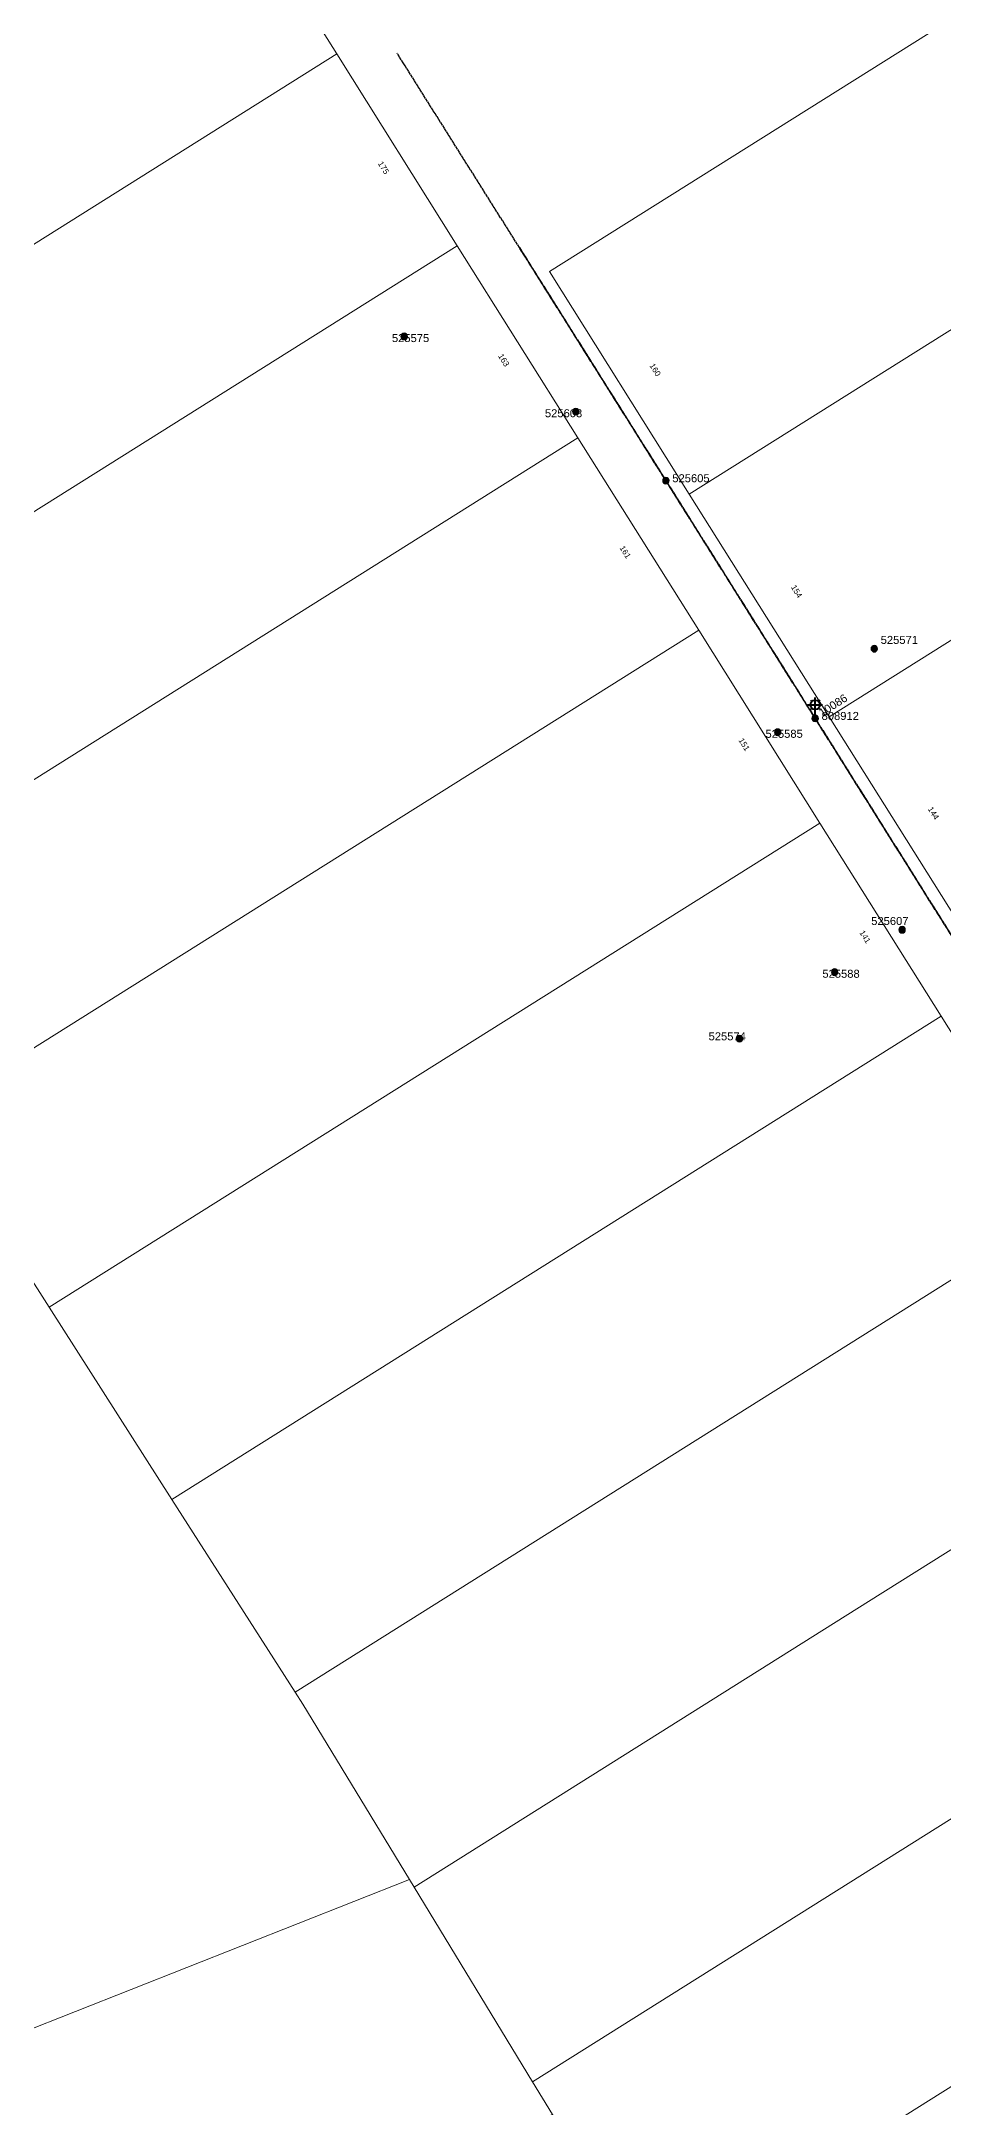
# Model space of a CAD drawing. Header units: metres. Extents: x 303862 to 306084, y 6269917 to 6272504.
# Drawn here: x 304605 to 304887, y 6270521 to 6271167 of the extents above; entities that cross this region are included whole.
import ezdxf
from ezdxf.enums import TextEntityAlignment as Align

# ---------------------------------------------------------------- set-up
doc = ezdxf.new("R2010")
doc.units = ezdxf.units.M
doc.linetypes.add('Cable Exist OH', pattern=[1, 1, 0])
doc.layers.get('0').update_dxf_attribs({"color": 6})
doc.layers.add('Cadastre Land Parcels_SP_EXT', color=9, linetype='Continuous', lineweight=5)
for name, color, linetype in [('Equip_SP_SL_EXT', 7, 'Continuous'), ('Mains_HV_EXT', 7, 'Continuous'), ('Mains_LV_EXT', 7, 'Continuous'), ('SupportsOH_SP_TR_HV_LV_SL_EXT', 7, 'Continuous')]:
    doc.layers.add(name, color=color, linetype=linetype)
doc.styles.add('iecARIAL', font='arial.ttf', dxfattribs={"height": 2})
doc.styles.add('POLE_LABEL', font='arial.ttf')
doc.styles.get("Standard").update_dxf_attribs({"font": 'arial.ttf'})

# ---------------------------------------------------------------- blocks, each defined once
blk = doc.blocks.new('SL_LANTERN_EXT')
at = {"lineweight": 40}
for p, q in [((0, 1.97), (0, 6.47)), ((-2.25, 4.22), (2.25, 4.22)), ((-1.46, 5.68), (-1.06, 5.28)), ((-1.46, 2.76), (-1.06, 3.16)), ((0, 0), (0, 2.72)), ((1.46, 5.68), (1.06, 5.28)), ((1.46, 2.76), (1.06, 3.16))]:
    blk.add_line(p, q, dxfattribs=at)
blk.add_circle((0, 4.22), 1.5, dxfattribs=at)
at = {"style": 'iecARIAL', "flags": 8}
blk.add_attdef('ASSET_NUM', (1.5, 1.5), '', height=2.5, dxfattribs=at)
for tag, p, height, flags in [('OPERATING_VOLTAGE', (0.98, -1.65), 0.2, 9), ('ORIENTATION', (0.98, -1.85), 0.2, 9), ('OWNED_BY', (0.98, -2.05), 0.2, 9), ('STATE', (0.98, -2.25), 0.2, 9), ('CONSTRUCTED_VOLTAGE', (0.98, -0.65), 0.2, 9), ('CONTROL_TYPE', (0.98, -0.85), 0.2, 9), ('LANTERN_PURPOSE', (0.98, -1.05), 0.2, 9), ('LANTERN_TYPE', (0.98, -1.25), 0.2, 9), ('NO_PHASES', (0.98, -1.45), 0.2, 9), ('USAGE', (0.98, -2.45), 0.2, 9), ('CEXIST', (0.98, -2.65), 0.2, 9), ('CNEW', (0.98, -2.85), 0.2, 9), ('CNUMBER', (0.98, -3.05), 0.2, 9), ('CREMOVE', (0.98, -3.25), 0.2, 9), ('CREPLACE', (0.98, -3.45), 0.2, 9), ('LKINGHEIGHT', (0.98, -3.65), 0.2, 9), ('LBRACKET', (0.98, -3.85), 0.2, 9), ('LBRACKETVOCAB', (0.98, -4.05), 0.2, 9), ('LCATEGORY', (0.98, -4.25), 0.2, 9), ('LCHARGE1', (0.98, -4.45), 0.2, 9), ('LCHARGE1PERCENT', (0.98, -4.65), 0.2, 9), ('LCHARGE2', (0.98, -4.85), 0.2, 9), ('LCHARGE2PERCENT', (0.98, -5.05), 0.2, 9), ('LCHARGE3', (0.98, -5.25), 0.2, 9), ('LCHARGE3PERCENT', (0.98, -5.45), 0.2, 9), ('LEXIST', (0.98, -5.65), 0.2, 9), ('LLAMP', (0.98, -5.85), 0.2, 9), ('LLAMPVOCAB', (0.98, -6.05), 0.2, 9), ('LMAST', (0.98, -6.25), 0.2, 9), ('LMASTVOCAB', (0.98, -6.45), 0.2, 9), ('LNEW', (0.98, -6.65), 0.2, 9), ('LNUMBER', (2.18, -3.25), 2.5, 8), ('STREETNAME', (0.98, -9.25), 0.2, 9), ('SUBURB', (0.98, -9.45), 0.2, 1), ('LANTNUMBER', (0.98, -6.85), 0.2, 9), ('LOUTREACH', (0.98, -7.25), 0.2, 9), ('LOUTREACHVOCAB', (0.98, -7.45), 0.2, 9), ('LRATECODE', (0.98, -7.65), 0.2, 9), ('LREMOVE', (0.98, -7.85), 0.2, 9), ('LREPLACE', (0.98, -8.05), 0.2, 9), ('LTYPE', (0.98, -8.25), 0.2, 9), ('LTYPEVOCAB', (0.98, -8.45), 0.2, 9), ('LEGEND', (0.98, -8.65), 0.2, 9), ('LOCATION', (0.98, -8.85), 0.2, 9), ('NOTES', (0.98, -9.05), 0.2, 9)]:
    blk.add_attdef(tag, p, '', height=height, dxfattribs=dict(flags=flags))
blk = doc.blocks.new('POLE_EXT')
blk.add_hatch(color=256).paths.add_polyline_path([(-1, 0, 1), (1, 0, 1)])
blk.add_lwpolyline([(-1, 0, 1), (1, 0, 1)], format="xyb", close=True)
for tag, height, flags, p in [('pNumber', 2.5, 8, (-17.84, 2.07)), ('OWNED_BY', 0.2, 9, (1.35, -0.4)), ('SPECIAL_USE', 0.2, 9, (1.35, -0.8)), ('STATE', 0.2, 9, (1.35, -1)), ('cLV', 0.2, 9, (1.35, -1.4)), ('hDepth', 0.2, 9, (1.35, -1.6)), ('hDia', 0.2, 9, (1.35, -1.8)), ('cHV', 0.2, 9, (1.35, -2)), ('cLinedev', 0.2, 9, (1.35, -3.4)), ('pExisting', 0.2, 9, (1.35, -3.8)), ('pFooting', 0.2, 9, (1.35, -4.4)), ('pNew', 0.2, 9, (1.35, -4.6)), ('pRelocate', 0.2, 9, (1.35, -5)), ('pRemove', 0.2, 9, (1.35, -5.2)), ('pReplace', 0.2, 9, (1.35, -5.4)), ('pStay', 0.2, 9, (1.35, -5.6)), ('pType', 0.2, 9, (1.35, -5.8)), ('cspan', 0.2, 9, (1.35, -6)), ('STREETNAME', 0.2, 9, (1.35, -6.2)), ('SUBURB', 0.2, 9, (1.35, -6.4)), ('PARENT', 0.2, 9, (1.35, -0.6)), ('USAGE', 0.2, 9, (1.35, -1.2)), ('LBRACKET', 0.2, 9, (1.35, -2.2)), ('LExisting', 0.2, 9, (1.35, -2.4)), ('LANTNUMBER', 0.2, 9, (1.35, -2.6)), ('LOther', 0.2, 9, (1.35, -2.8)), ('LRemove', 0.2, 9, (1.35, -3)), ('LEGEND', 0.2, 9, (1.35, -3.2)), ('LOCATION', 0.2, 9, (1.35, -3.6)), ('PFNUMBER', 0.2, 9, (1.35, -4)), ('NEWPFNUMBER', 0.2, 9, (1.35, -4.2)), ('OPERATED_BY', 0.2, 9, (1.36, -7.01)), ('NOTES', 0.2, 9, (1.35, -6.6)), ('MAINTAINED_BY', 0.2, 9, (1.36, -6.81))]:
    blk.add_attdef(tag, text='', height=height, dxfattribs=dict(flags=flags)).set_placement(p, align=Align.MIDDLE_LEFT)
at = {"style": 'POLE_LABEL'}
for tag, height, flags, p in [('STRUCTURE_PLANT_NUMBER', 0.2, 9, (1.35, 0.03)), ('ASSET_NUM', 2.5, 8, (2, 2)), ('STREET_CODE', 0.2, 9, (1.35, -0.2))]:
    blk.add_attdef(tag, text='', height=height, dxfattribs=dict(at, flags=flags)).set_placement(p, align=Align.MIDDLE_LEFT)
at = {"flags": 1}
blk.add_attdef('Z', (1.35, -7.33), '', height=0.2, dxfattribs=at)

msp = doc.modelspace()

# ---------------------------------------------------------------- linework, layer by layer
at = {"layer": 'Cadastre Land Parcels_SP_EXT', "linetype": 'Continuous'}
for points in [[(305016.32, 6271156.41), (305000.23, 6271182.01), (304972.64, 6271225.94), (304763.93, 6271094.82), (304807.61, 6271025.3), (305016.32, 6271156.41)], [(304697.49, 6271162.81), (304662.86, 6271217.94), (304654.45, 6271219.86), (304416.55, 6271070.43), (304454.89, 6271010.42), (304697.49, 6271162.81)], [(304735.11, 6271102.92), (304697.49, 6271162.81), (304454.89, 6271010.42), (304463.35, 6270997.17), (304492.96, 6270950.82), (304735.11, 6271102.92)], [(305060, 6271086.88), (305038.56, 6271121), (305016.32, 6271156.41), (304807.61, 6271025.3), (304851.29, 6270955.77), (305060, 6271086.88)], [(304772.8, 6271042.92), (304735.11, 6271102.92), (304492.96, 6270950.82), (304531.11, 6270891.11), (304772.8, 6271042.92)], [(305103.67, 6271017.35), (305076.89, 6271059.99), (305060, 6271086.88), (304851.29, 6270955.77), (304894.98, 6270886.24), (305103.67, 6271017.35)], [(304810.57, 6270982.81), (304772.8, 6271042.92), (304531.11, 6270891.11), (304569.33, 6270831.29), (304810.57, 6270982.81)], [(304358.29, 6270449.58), (304459.32, 6270489.5), (304720.18, 6270592.58), (304686.84, 6270647.35), (304684.44, 6270651.11), (304646, 6270711.28), (304607.63, 6270771.34), (304569.33, 6270831.29), (304531.11, 6270891.11), (304492.96, 6270950.82), (304463.35, 6270997.17), (304311.73, 6270918.92), (304006.24, 6270761.22), (304051.95, 6270672.79), (304058.29, 6270660.52), (304082.31, 6270614.03), (304106.24, 6270567.74), (304134.98, 6270512.14), (304167.49, 6270449.24), (304199.7, 6270386.91), (304358.29, 6270449.58)], [(304848.4, 6270922.58), (304810.57, 6270982.81), (304569.33, 6270831.29), (304607.63, 6270771.34), (304848.4, 6270922.58)], [(304886.31, 6270862.23), (304848.4, 6270922.58), (304607.63, 6270771.34), (304646, 6270711.28), (304886.31, 6270862.23)], [(304924.29, 6270801.77), (304886.31, 6270862.23), (304646, 6270711.28), (304684.44, 6270651.11), (304924.29, 6270801.77)], [(304863.6, 6270679.36), (304962.26, 6270741.34), (304924.29, 6270801.77), (304684.44, 6270651.11), (304686.84, 6270647.35), (304720.18, 6270592.58), (304721.64, 6270590.17), (304863.6, 6270679.36)], [(305000.09, 6270681.11), (304962.26, 6270741.34), (304863.6, 6270679.36), (304721.64, 6270590.17), (304758.62, 6270529.41), (305000.09, 6270681.11)], [(305037.79, 6270621.1), (305000.09, 6270681.11), (304758.62, 6270529.41), (304764.87, 6270519.14), (304795.46, 6270468.87), (305037.79, 6270621.1)], [(305075.35, 6270561.32), (305037.79, 6270621.1), (304795.46, 6270468.87), (304807.78, 6270448.63), (304832.18, 6270408.55), (305075.35, 6270561.32)], [(304764.87, 6270519.14), (304758.62, 6270529.41), (304721.64, 6270590.17), (304720.18, 6270592.58), (304459.32, 6270489.5), (304358.29, 6270449.58), (304359.96, 6270445.68), (304372.8, 6270407.11), (304395.36, 6270392.04), (304405, 6270381.82), (304407.87, 6270378.78), (304764.87, 6270519.14)]]:
    msp.add_lwpolyline(points, close=True, dxfattribs=at)
at = {"layer": 'Mains_HV_EXT', "linetype": 'Cable Exist OH'}
msp.add_lwpolyline([(304892.05, 6270883.39), (304800.3, 6271029.53), (304754.53, 6271102.35), (304716.32, 6271163.1)], dxfattribs=at)
at = {"layer": 'Mains_LV_EXT', "linetype": 'Cable Exist OH'}
for points in [[(304754.53, 6271102.35), (304800.3, 6271029.53)], [(304800.3, 6271029.53), (304846.93, 6270955.28)], [(304846.93, 6270955.28), (304892.05, 6270883.39)]]:
    msp.add_lwpolyline(points, dxfattribs=at)

# ---------------------------------------------------------------- block references
at = {"layer": 'Equip_SP_SL_EXT'}
ref = msp.add_blockref('SL_LANTERN_EXT', (304846.93, 6270955.28), dxfattribs=at)
ref.add_attrib('ASSET_NUM', '10086', dxfattribs={"layer": '0', "height": 2.5, "rotation": 32.61154, "style": 'iecARIAL'}).set_placement((304848.43, 6270956.78), align=Align.MIDDLE_LEFT)
at = {"layer": 'SupportsOH_SP_TR_HV_LV_SL_EXT'}
ref = msp.add_blockref('POLE_EXT', (304718.54, 6271074.57), dxfattribs=at)
ref.add_attrib('ASSET_NUM', '525575', dxfattribs={"layer": '0', "height": 2.5, "style": 'POLE_LABEL'}).set_placement((304720.54, 6271075.32), align=Align.TOP_CENTER)
ref = msp.add_blockref('POLE_EXT', (304772.16, 6271051.08), dxfattribs=at)
ref.add_attrib('ASSET_NUM', '525603', dxfattribs={"layer": '0', "height": 2.5, "rotation": 359.987, "style": 'POLE_LABEL'}).set_placement((304774.16, 6271051.83), align=Align.TOP_RIGHT)
ref = msp.add_blockref('POLE_EXT', (304800.3, 6271029.53), dxfattribs=at)
ref.add_attrib('ASSET_NUM', '525605', dxfattribs={"layer": '0', "height": 2.5, "style": 'POLE_LABEL'}).set_placement((304802.3, 6271030.28), align=Align.MIDDLE_LEFT)
ref = msp.add_blockref('POLE_EXT', (304865.39, 6270977.03), dxfattribs=at)
ref.add_attrib('ASSET_NUM', '525571', dxfattribs={"layer": '0', "height": 2.5, "style": 'POLE_LABEL'}).set_placement((304867.39, 6270977.78), align=Align.BOTTOM_LEFT)
ref = msp.add_blockref('POLE_EXT', (304846.93, 6270955.28), dxfattribs=at)
ref.add_attrib('ASSET_NUM', '808912', dxfattribs={"layer": '0', "height": 2.5, "rotation": 0.04129, "style": 'POLE_LABEL'}).set_placement((304848.93, 6270956.03), align=Align.MIDDLE_LEFT)
ref = msp.add_blockref('POLE_EXT', (304835.23, 6270950.95), dxfattribs=at)
ref.add_attrib('ASSET_NUM', '525585', dxfattribs={"layer": '0', "height": 2.5, "rotation": 0.05502, "style": 'POLE_LABEL'}).set_placement((304837.23, 6270951.7), align=Align.TOP_CENTER)
ref = msp.add_blockref('POLE_EXT', (304874.08, 6270889.24), dxfattribs=at)
ref.add_attrib('ASSET_NUM', '525607', dxfattribs={"layer": '0', "height": 2.5, "rotation": 0.07573, "style": 'POLE_LABEL'}).set_placement((304876.08, 6270889.99), align=Align.BOTTOM_RIGHT)
ref = msp.add_blockref('POLE_EXT', (304853.01, 6270876), dxfattribs=at)
ref.add_attrib('ASSET_NUM', '525588', dxfattribs={"layer": '0', "height": 2.5, "rotation": 359.9381, "style": 'POLE_LABEL'}).set_placement((304855.01, 6270876.75), align=Align.TOP_CENTER)
ref = msp.add_blockref('POLE_EXT', (304823.28, 6270855.21), dxfattribs=at)
ref.add_attrib('ASSET_NUM', '525574', dxfattribs={"layer": '0', "height": 2.5, "rotation": 359.99465, "style": 'POLE_LABEL'}).set_placement((304825.28, 6270855.96), align=Align.MIDDLE_RIGHT)

# ---------------------------------------------------------------- texts
at = {"layer": 'Cadastre Land Parcels_SP_EXT'}
for s, rotation, p in [('175', 301.98157, (304710.23, 6271128.6)), ('163', 301.97519, (304747.79, 6271068.47)), ('160', 302.0444, (304795.09, 6271065.47)), ('161', 301.95004, (304785.74, 6271008.54)), ('154', 302.05301, (304839.28, 6270996.26)), ('151', 301.97144, (304822.9, 6270948.44)), ('144', 302.01071, (304882.02, 6270926.97)), ('141', 302.02502, (304860.66, 6270888.37))]:
    msp.add_text(s, height=1.8, rotation=rotation, dxfattribs=at).set_placement(p)

doc.saveas('drawing.dxf')
